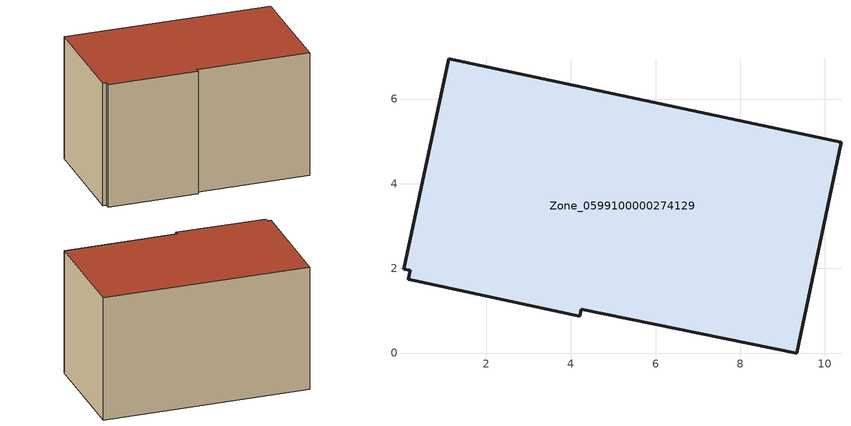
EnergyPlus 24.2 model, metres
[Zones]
Zone_0599100000274129
 floor ground (C_G): 0.16,1.74 0.21,1.95 0.04,1.99 1.11,6.95 10.38,4.98 9.33,0 4.24,1.04 4.21,0.87 z0
 wall outside (C_F): 4.24,1.04 9.33,0 10.38,4.98 1.11,6.95 0.04,1.99 0.21,1.95 0.16,1.74 4.21,0.87 4.24,1.04 z0:5.85
 roof outside (C_R): 0.21,1.95 0.16,1.74 4.21,0.87 4.24,1.04 9.33,0 10.38,4.98 1.11,6.95 0.04,1.99 z5.85
[BUILDING]
Pand.0599100000274129: North Axis=0; Terrain=City; Loads Convergence Tolerance Value=0.04; Temperature Convergence Tolerance Value=0.4; Solar Distribution=FullExterior; Maximum Number of Warmup Days=25; Minimum Number of Warmup Days=1
[Site:Location]
Rotterdam.The.Hague.AP_ZH_NLD Design_Conditions: Latitude=51.96; Longitude=4.45; Time Zone=1; Elevation=-4.5
[SITE:GROUNDTEMPERATURE:BUILDINGSURFACE]
18, 18, 18, 18, 18, 18, 18, 18, 18, 18, 18, 18
[MATERIAL] Thermal Absorptance=0.9; Solar Absorptance=0.7; Visible Absorptance=0.7
Name | Roughness | Thickness | Conductivity | Density | Specific Heat
G.TI.1975-1991 | MediumSmooth | 0.15 | 0.288461 | 540 | 1210
F.TI.1975-1991 | Rough | 0.3 | 0.230769 | 1920 | 840
R.TI.1975-1991 | MediumRough | 0.2 | 0.153846 | 1500 | 1000
[CONSTRUCTION]
C_G: G.TI.1975-1991
C_F: F.TI.1975-1991
C_R: R.TI.1975-1991
[ZONE]
Zone_0599100000274129: Type=1; Multiplier=1; Ceiling Height=Autocalculate; Volume=Autocalculate; Floor Area=autocalculate; Part of Total Floor Area=Yes
[ZONEINFILTRATION:DESIGNFLOWRATE]
Infil_Zone_0599100000274129: Zone or ZoneList or Space or SpaceList=Zone_0599100000274129; Schedule=AlwaysOn; Design Flow Rate Calculation Method=Flow/Area; Flow Rate per Floor Area=0.003; Constant Term Coefficient=1; Temperature Term Coefficient=0; Velocity Term Coefficient=0; Velocity Squared Term Coefficient=0
[HVACTEMPLATE:ZONE:IDEALLOADSAIRSYSTEM]
Zone_0599100000274129: Maximum Heating Supply Air Temperature=50; Minimum Cooling Supply Air Temperature=13; Maximum Heating Supply Air Humidity Ratio=0.0156; Minimum Cooling Supply Air Humidity Ratio=0.0077; Heating Limit=NoLimit; Cooling Limit=NoLimit; Dehumidification Control Type=ConstantSensibleHeatRatio; Cooling Sensible Heat Ratio=0.7; Dehumidification Setpoint=60; Humidification Control Type=None; Humidification Setpoint=30; Outdoor Air Method=None; Outdoor Air Flow Rate per Person=0.00944; Outdoor Air Flow Rate per Zone Floor Area=0; Outdoor Air Flow Rate per Zone=0; Demand Controlled Ventilation Type=None; Outdoor Air Economizer Type=NoEconomizer; Heat Recovery Type=None; Sensible Heat Recovery Effectiveness=0.7; Latent Heat Recovery Effectiveness=0.65
[ZONECONTROL:THERMOSTAT]
ThermostatControl_Zone_0599100000274129: Zone or ZoneList=Zone_0599100000274129; Control Type Schedule=DualSetpointControlType; Control 1=Thermostat_Zone_0599100000274129; Temperature Difference Between Cutout And Setpoint=0
[THERMOSTATSETPOINT:DUALSETPOINT]
Thermostat_Zone_0599100000274129: Heating Setpoint Temperature Schedule=HeatingSetpoint_Zone_0599100000274129; Cooling Setpoint Temperature Schedule=CoolingSetpoint_Zone_0599100000274129
[SCHEDULE:COMPACT]
HeatingSetpoint_Zone_0599100000274129: Through: 12/31, For: AllDays, Until: 24:00, 21
CoolingSetpoint_Zone_0599100000274129: Through: 12/31, For: AllDays, Until: 24:00, 24
DualSetpointControlType: Through: 12/31, For: AllDays, Until: 24:00, 4
AlwaysOn: Through: 12/31, For: AllDays, Until: 24:00, 1
